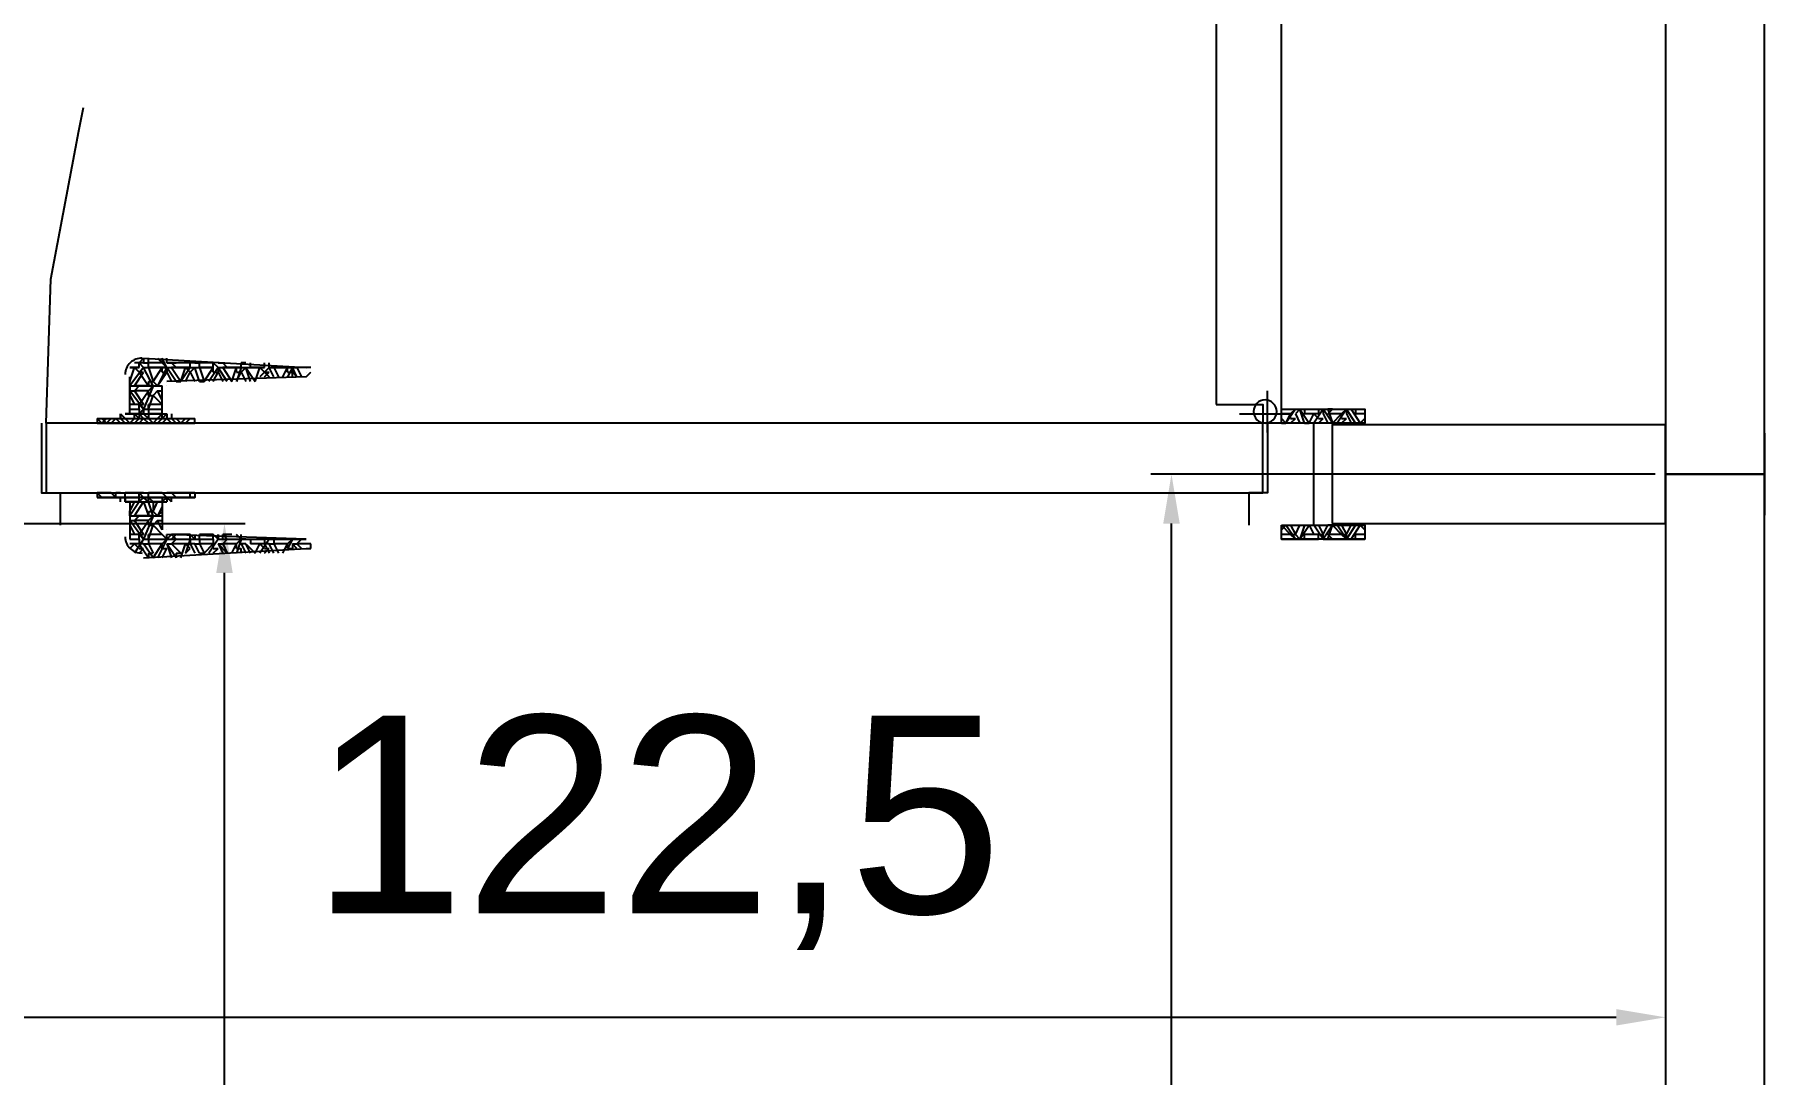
# Model space of a CAD drawing. Header units: centimetres. Extents: x -114 to 2948, y -828 to 1257.
# Drawn here: x 2367.7 to 2472.8, y 596 to 659.2 of the extents above; entities that cross this region are included whole.
import ezdxf

# ---------------------------------------------------------------- set-up
doc = ezdxf.new("R2010")
doc.units = ezdxf.units.CM
for name, color, linetype in [('IC_UCLU_H_60', 1, 'Continuous'), ('MONTAJ_OZEL_OLCU', 6, 'Continuous'), ('MONTAJ_OZEL_PANO', 6, 'Continuous'), ('MONTAJ_STANDART', 7, 'Continuous')]:
    doc.layers.add(name, color=color, linetype=linetype)
doc.styles.get("Standard").update_dxf_attribs({"font": 'Arial.ttf'})
doc.dimstyles.new('ISO-25', dxfattribs={"dimtxt": 12, "dimasz": 3, "dimexe": 1.25, "dimexo": 0.625, "dimgap": 4, "dimtad": 1, "dimtxsty": 'Standard', "dimcen": 2.5, "dimadec": 0, "dimazin": 0, "dimtfac": 1, "dimtmove": 0, "dimatfit": 3, "dimfxl": 1, "dimarcsym": 0})

# ---------------------------------------------------------------- blocks, each defined once
blk = doc.blocks.new('*D229')
at = {"layer": 'Defpoints', "color": 0, "transparency": 16777216}
for p in [(2344.25, 629.5), (2466.75, 629.5), (2466.75, 599.5)]:
    blk.add_point(p, dxfattribs=at)
at = {"layer": 'MONTAJ_OZEL_OLCU', "color": 0, "lineweight": -2, "transparency": 16777216}
for p, q in [((2344.25, 628.88), (2344.25, 598.25)), ((2466.75, 628.88), (2466.75, 598.25)), ((2347.25, 599.5), (2463.75, 599.5))]:
    blk.add_line(p, q, dxfattribs=at)
at = {"layer": 'MONTAJ_OZEL_OLCU', "color": 0, "transparency": 16777216}
for points in [[(2347.25, 600), (2347.25, 599), (2344.25, 599.5)], [(2463.75, 600), (2463.75, 599), (2466.75, 599.5)]]:
    blk.add_solid(points, dxfattribs=at)
at = {"layer": 'MONTAJ_OZEL_OLCU', "color": 0, "transparency": 16777216, "insert": (2405.5, 610.71), "char_height": 12, "attachment_point": 5}
blk.add_mtext('122,5', dxfattribs=at)
blk = doc.blocks.new('MNT_BOM_K01_IC_KAPI_ACIKLIK820')
at = {"color": 133, "linetype": 'Continuous', "lineweight": 25, "true_color": 0x6ec1dd}
for p, q in [((54328.39, 7919.03), (54328.39, 7993.18)), ((54324.44, 7991.77), (54324.44, 7920.16)), ((54258.47, 7922.41), (54259.03, 7922.41)), ((54259.03, 7922.41), (54258.47, 7922.41)), ((54258.47, 7921.57), (54258.75, 7922.41)), ((54258.75, 7922.7), (54258.75, 7922.7)), ((54259.03, 7922.7), (54258.75, 7922.7)), ((54258.75, 7922.7), (54258.75, 7922.7)), ((54259.03, 7922.13), (54258.75, 7922.41)), ((54259.03, 7922.7), (54259.31, 7922.98)), ((54259.03, 7922.41), (54259.03, 7922.7)), ((54259.31, 7922.7), (54259.03, 7922.7)), ((54259.03, 7922.41), (54259.03, 7922.41)), ((54259.31, 7922.41), (54259.03, 7922.13)), ((54259.31, 7922.98), (54259.31, 7922.7)), ((54259.31, 7922.98), (54269.18, 7922.41)), ((54259.31, 7922.7), (54259.6, 7922.7)), ((54259.31, 7922.41), (54259.6, 7922.41)), ((54259.6, 7922.7), (54259.6, 7922.98)), ((54259.6, 7922.41), (54259.6, 7922.7)), ((54260.44, 7922.7), (54259.6, 7922.7)), ((54259.6, 7922.41), (54259.6, 7922.41)), ((54260.44, 7922.41), (54259.6, 7922.41)), ((54259.6, 7922.41), (54259.88, 7921.57)), ((54259.88, 7921.57), (54260.44, 7922.41)), ((54260.16, 7922.98), (54260.44, 7922.7)), ((54260.72, 7922.41), (54260.16, 7921.29)), ((54260.44, 7922.98), (54260.44, 7922.7)), ((54260.72, 7922.41), (54260.44, 7922.7)), ((54260.72, 7922.41), (54260.44, 7922.41)), ((54260.44, 7922.13), (54260.44, 7922.41)), ((54260.72, 7922.7), (54260.72, 7922.98)), ((54261.01, 7922.7), (54260.72, 7922.7)), ((54260.72, 7922.7), (54260.72, 7922.7)), ((54260.72, 7922.7), (54261.01, 7922.7)), ((54260.72, 7922.41), (54260.72, 7922.13)), ((54260.72, 7922.41), (54261.01, 7922.41)), ((54261.29, 7922.41), (54261.01, 7922.7)), ((54262.13, 7922.7), (54261.01, 7922.7)), ((54261.01, 7922.7), (54261.29, 7922.7)), ((54261.29, 7922.41), (54261.01, 7922.41)), ((54262.13, 7922.41), (54261.01, 7922.41)), ((54261.01, 7922.41), (54261.57, 7921.57)), ((54262.13, 7922.41), (54261.57, 7921.57)), ((54261.57, 7921.57), (54261.85, 7922.41)), ((54261.85, 7922.7), (54261.85, 7922.7)), ((54261.85, 7922.7), (54261.85, 7922.7)), ((54262.13, 7922.13), (54261.85, 7922.41)), ((54262.13, 7922.41), (54262.13, 7922.7)), ((54262.13, 7922.41), (54262.13, 7922.7)), ((54262.42, 7922.7), (54262.13, 7922.7)), ((54262.13, 7922.41), (54262.13, 7922.41)), ((54262.42, 7922.41), (54262.13, 7922.13)), ((54262.42, 7922.7), (54262.42, 7922.7)), ((54262.42, 7922.7), (54262.7, 7922.7)), ((54262.7, 7921.57), (54262.42, 7922.41)), ((54262.42, 7922.41), (54262.7, 7922.41)), ((54262.7, 7922.41), (54262.7, 7922.7)), ((54263.54, 7922.7), (54262.7, 7922.7)), ((54262.7, 7922.7), (54262.7, 7922.7)), ((54262.7, 7922.41), (54262.7, 7922.41)), ((54263.54, 7922.41), (54262.7, 7922.41)), ((54262.7, 7922.41), (54262.98, 7921.57)), ((54262.98, 7921.57), (54263.54, 7922.41)), ((54263.83, 7922.41), (54263.26, 7921.57)), ((54263.54, 7922.41), (54263.54, 7922.7)), ((54263.54, 7922.7), (54263.54, 7922.7)), ((54263.54, 7922.7), (54263.54, 7922.7)), ((54263.54, 7922.41), (54263.54, 7922.41)), ((54263.54, 7922.13), (54263.54, 7922.41)), ((54263.83, 7922.7), (54263.83, 7922.7)), ((54263.83, 7922.7), (54263.83, 7922.7)), ((54263.83, 7922.7), (54264.11, 7922.7)), ((54263.83, 7922.41), (54263.83, 7922.13)), ((54263.83, 7922.41), (54264.11, 7922.41)), ((54264.39, 7922.41), (54264.11, 7922.7)), ((54264.11, 7922.7), (54264.11, 7922.7)), ((54264.39, 7922.41), (54264.11, 7922.41)), ((54264.95, 7922.41), (54264.11, 7922.41)), ((54264.11, 7922.41), (54264.67, 7921.57)), ((54264.67, 7921.57), (54264.95, 7922.41)), ((54265.24, 7922.41), (54264.95, 7921.57)), ((54265.24, 7922.41), (54264.95, 7922.41)), ((54264.95, 7922.13), (54264.95, 7922.41)), ((54265.24, 7922.41), (54265.24, 7922.7)), ((54265.24, 7922.41), (54265.24, 7922.7)), ((54265.52, 7922.7), (54265.24, 7922.7)), ((54265.52, 7922.41), (54265.24, 7922.13)), ((54265.52, 7922.7), (54265.52, 7922.7)), ((54265.52, 7922.7), (54265.52, 7922.7)), ((54265.52, 7922.7), (54265.52, 7922.7)), ((54265.8, 7921.57), (54265.52, 7922.41)), ((54265.52, 7922.41), (54265.52, 7922.41)), ((54265.52, 7922.41), (54266.08, 7921.57)), ((54265.8, 7922.41), (54265.8, 7922.7)), ((54265.8, 7922.41), (54265.8, 7922.41)), ((54266.64, 7922.41), (54265.8, 7922.41)), ((54266.08, 7921.57), (54266.36, 7922.41)), ((54266.93, 7922.41), (54266.36, 7921.85)), ((54266.64, 7922.13), (54266.36, 7922.41)), ((54266.64, 7922.41), (54266.64, 7922.7)), ((54266.64, 7922.41), (54266.64, 7922.41)), ((54266.93, 7922.41), (54266.64, 7922.13)), ((54266.93, 7922.41), (54268.34, 7922.41)), ((54266.93, 7922.41), (54267.21, 7922.41)), ((54267.21, 7922.41), (54267.21, 7922.41)), ((54267.21, 7922.41), (54267.21, 7922.41)), ((54268.05, 7922.41), (54267.21, 7922.41)), ((54267.21, 7922.41), (54267.49, 7921.85)), ((54267.77, 7921.85), (54268.05, 7922.41)), ((54268.34, 7922.41), (54268.05, 7921.85)), ((54268.34, 7922.41), (54268.05, 7922.41)), ((54268.05, 7922.13), (54268.05, 7922.41)), ((54268.62, 7921.85), (54268.34, 7922.41)), ((54268.34, 7922.41), (54268.34, 7922.41)), ((54268.34, 7922.41), (54268.34, 7922.13)), ((54268.34, 7922.41), (54268.62, 7922.41)), ((54268.9, 7922.41), (54268.62, 7922.41)), ((54269.46, 7922.41), (54268.62, 7922.41)), ((54268.62, 7922.41), (54268.9, 7921.85)), ((54258.47, 7921.85), (54258.47, 7921.57)), ((54258.47, 7919.59), (54258.47, 7921.85)), ((54258.47, 7921.29), (54258.47, 7921.57)), ((54258.47, 7921.57), (54258.47, 7921.57)), ((54258.75, 7921.29), (54259.31, 7922.13)), ((54259.03, 7922.13), (54259.31, 7922.13)), ((54259.03, 7922.13), (54259.6, 7921.29)), ((54259.6, 7921.57), (54259.6, 7921.29)), ((54259.6, 7921.57), (54259.88, 7921.57)), ((54260.16, 7921.29), (54259.88, 7921.57)), ((54260.16, 7921.29), (54260.72, 7922.13)), ((54260.44, 7922.13), (54260.72, 7922.13)), ((54260.72, 7922.13), (54261.01, 7921.57)), ((54269.18, 7921.85), (54260.72, 7921.57)), ((54261.29, 7921.57), (54261.29, 7921.57)), ((54261.29, 7921.57), (54261.57, 7921.57)), ((54261.85, 7921.57), (54262.13, 7922.13)), ((54262.13, 7922.13), (54262.13, 7922.13)), ((54262.13, 7922.13), (54262.42, 7921.57)), ((54262.7, 7921.57), (54262.7, 7921.57)), ((54262.7, 7921.57), (54262.98, 7921.57)), ((54263.54, 7922.13), (54263.83, 7922.13)), ((54263.54, 7921.57), (54263.83, 7922.13)), ((54263.83, 7922.13), (54264.11, 7921.57)), ((54264.95, 7922.13), (54265.24, 7922.13)), ((54264.95, 7921.57), (54265.24, 7922.13)), ((54265.24, 7922.13), (54265.52, 7921.57)), ((54266.64, 7922.13), (54266.93, 7922.13)), ((54266.64, 7921.85), (54266.93, 7922.13)), ((54266.64, 7922.13), (54266.93, 7921.85)), ((54268.05, 7922.13), (54268.34, 7922.13)), ((54268.34, 7921.85), (54268.34, 7922.13)), ((54268.34, 7922.13), (54268.62, 7921.85)), ((54269.18, 7921.85), (54269.46, 7922.13)), ((54269.46, 7922.13), (54269.46, 7922.13)), ((54258.47, 7921.29), (54258.47, 7921.29)), ((54258.47, 7921.29), (54258.75, 7921.29)), ((54258.47, 7921), (54258.47, 7920.72)), ((54258.47, 7921), (54258.75, 7921)), ((54258.47, 7920.72), (54258.47, 7920.72)), ((54258.47, 7920.72), (54258.47, 7920.72)), ((54258.47, 7920.72), (54258.75, 7920.16)), ((54259.03, 7921.29), (54258.75, 7921.29)), ((54259.03, 7921.29), (54258.75, 7921)), ((54259.6, 7921.29), (54258.75, 7921.29)), ((54259.6, 7921), (54258.75, 7921)), ((54258.75, 7921), (54259.31, 7920.16)), ((54259.03, 7920.16), (54259.6, 7921)), ((54259.88, 7921.29), (54259.6, 7921.29)), ((54259.88, 7921.29), (54259.6, 7921)), ((54259.6, 7920.72), (54259.6, 7921)), ((54259.6, 7920.72), (54259.88, 7920.72)), ((54259.6, 7919.88), (54259.88, 7920.72)), ((54260.16, 7921), (54259.88, 7920.72)), ((54259.88, 7920.72), (54260.44, 7920.16)), ((54260.16, 7921.29), (54260.16, 7921.29)), ((54260.44, 7920.44), (54260.16, 7921)), ((54260.16, 7921), (54260.16, 7921)), ((54260.16, 7921), (54260.44, 7921)), ((54260.44, 7921.29), (54260.44, 7921.29)), ((54260.44, 7921.29), (54260.44, 7921.29)), ((54260.44, 7919.59), (54260.44, 7921.29)), ((54260.44, 7921), (54260.44, 7921)), ((54260.44, 7921), (54260.44, 7921)), ((54260.72, 7921.29), (54260.72, 7921.29)), ((54327.54, 7918.47), (54327.54, 7921)), ((54256.78, 7919.03), (54256.49, 7919.31)), ((54256.49, 7919.31), (54262.42, 7919.31)), ((54256.78, 7919.03), (54257.06, 7919.31)), ((54256.78, 7919.31), (54257.06, 7919.03)), ((54257.34, 7919.31), (54257.06, 7919.03)), ((54257.34, 7919.03), (54257.62, 7919.31)), ((54257.62, 7919.31), (54257.9, 7919.03)), ((54257.9, 7919.31), (54257.9, 7919.59)), ((54257.9, 7919.59), (54258.19, 7919.31)), ((54257.9, 7919.59), (54257.9, 7919.31)), ((54258.19, 7919.03), (54257.9, 7919.31)), ((54258.19, 7919.59), (54258.19, 7919.59)), ((54259.03, 7919.59), (54258.19, 7919.59)), ((54258.19, 7919.59), (54260.72, 7919.59)), ((54258.19, 7919.59), (54258.19, 7919.59)), ((54258.19, 7919.31), (54258.47, 7919.03)), ((54259.03, 7920.16), (54258.47, 7920.16)), ((54258.47, 7919.88), (54259.03, 7919.88)), ((54258.47, 7919.03), (54258.75, 7919.31)), ((54259.03, 7920.16), (54258.75, 7920.16)), ((54259.03, 7919.31), (54258.75, 7919.59)), ((54258.75, 7919.31), (54258.75, 7919.59)), ((54259.03, 7919.88), (54259.03, 7920.16)), ((54259.31, 7919.88), (54259.03, 7920.16)), ((54259.03, 7920.16), (54259.31, 7920.16)), ((54259.03, 7919.88), (54259.03, 7919.59)), ((54259.03, 7919.59), (54259.31, 7919.31)), ((54259.03, 7919.31), (54259.31, 7919.31)), ((54259.03, 7919.03), (54259.31, 7919.31)), ((54259.31, 7919.88), (54260.44, 7919.88)), ((54259.31, 7919.88), (54259.6, 7919.88)), ((54259.31, 7919.88), (54259.6, 7919.88)), ((54259.31, 7919.31), (54259.6, 7919.03)), ((54259.6, 7919.88), (54259.6, 7920.16)), ((54260.44, 7920.16), (54259.6, 7920.16)), ((54259.6, 7919.88), (54259.6, 7919.59)), ((54259.6, 7919.88), (54259.6, 7919.59)), ((54260.44, 7919.59), (54259.6, 7919.59)), ((54260.44, 7920.16), (54260.44, 7920.16)), ((54260.44, 7919.59), (54260.44, 7919.59)), ((54260.44, 7919.31), (54260.44, 7919.59)), ((54260.44, 7919.31), (54260.72, 7919.31)), ((54260.44, 7919.03), (54260.72, 7919.31)), ((54260.72, 7919.59), (54260.72, 7919.59)), ((54260.72, 7919.59), (54260.72, 7919.59)), ((54261.01, 7919.59), (54261.01, 7919.31)), ((54261.29, 7919.03), (54261.01, 7919.31)), ((54261.29, 7919.31), (54261.57, 7919.03)), ((54261.57, 7919.03), (54261.85, 7919.31)), ((54262.13, 7919.31), (54261.85, 7919.03)), ((54261.85, 7919.03), (54262.13, 7919.31)), ((54262.42, 7919.31), (54262.42, 7919.31)), ((54325.85, 7919.59), (54328.95, 7919.59)), ((54328.95, 7919.59), (54328.39, 7919.59)), ((54328.39, 7919.31), (54328.67, 7919.03)), ((54329.24, 7919.88), (54328.67, 7919.03)), ((54328.67, 7919.03), (54328.95, 7919.59)), ((54329.24, 7919.88), (54328.95, 7919.59)), ((54328.95, 7919.31), (54328.95, 7919.59)), ((54328.95, 7919.31), (54329.24, 7919.31)), ((54328.95, 7919.03), (54329.24, 7919.31)), ((54329.24, 7919.88), (54329.24, 7919.88)), ((54329.24, 7919.88), (54329.24, 7919.88)), ((54329.52, 7919.88), (54329.24, 7919.59)), ((54329.24, 7919.59), (54329.52, 7919.03)), ((54329.8, 7919.03), (54329.52, 7919.88)), ((54329.52, 7919.88), (54329.52, 7919.88)), ((54329.52, 7919.88), (54330.08, 7919.03)), ((54329.8, 7919.88), (54329.8, 7919.88)), ((54329.8, 7919.88), (54329.8, 7919.59)), ((54330.65, 7919.59), (54329.8, 7919.59)), ((54330.08, 7919.03), (54330.36, 7919.59)), ((54330.93, 7919.88), (54330.36, 7919.03)), ((54330.65, 7919.31), (54330.36, 7919.59)), ((54330.65, 7919.88), (54330.65, 7919.88)), ((54330.65, 7919.88), (54330.65, 7919.59)), ((54330.65, 7919.31), (54330.93, 7919.31)), ((54330.65, 7919.03), (54330.93, 7919.31)), ((54331.49, 7919.03), (54330.93, 7919.88)), ((54330.93, 7919.88), (54330.93, 7919.59)), ((54330.93, 7919.88), (54331.21, 7919.88)), ((54330.93, 7919.59), (54331.21, 7919.03)), ((54331.49, 7919.88), (54331.21, 7919.88)), ((54331.49, 7919.88), (54331.21, 7919.59)), ((54331.21, 7919.88), (54331.49, 7919.03)), ((54332.05, 7919.59), (54331.21, 7919.59)), ((54331.49, 7919.03), (54332.05, 7919.59)), ((54332.34, 7919.88), (54331.77, 7919.03)), ((54332.34, 7919.88), (54332.05, 7919.59)), ((54332.05, 7919.31), (54332.05, 7919.59)), ((54332.05, 7919.31), (54332.34, 7919.31)), ((54332.05, 7919.03), (54332.34, 7919.31)), ((54332.9, 7919.03), (54332.34, 7919.88)), ((54332.34, 7919.88), (54332.34, 7919.88)), ((54332.34, 7919.88), (54332.34, 7919.59)), ((54332.34, 7919.88), (54332.62, 7919.88)), ((54332.34, 7919.59), (54332.62, 7919.03)), ((54332.62, 7919.88), (54333.18, 7919.03)), ((54332.9, 7919.88), (54332.9, 7919.88)), ((54332.9, 7919.88), (54332.9, 7919.59)), ((54333.46, 7919.59), (54332.9, 7919.59)), ((54333.18, 7919.03), (54333.46, 7919.31)), ((54327.54, 7919.03), (54253.39, 7919.03)), ((54253.39, 7919.03), (54253.39, 7914.8)), ((54256.78, 7919.03), (54256.49, 7919.03)), ((54256.49, 7919.03), (54256.49, 7919.03)), ((54256.78, 7919.03), (54257.06, 7919.03)), ((54258.19, 7919.03), (54258.19, 7919.03)), ((54258.19, 7919.03), (54258.47, 7919.03)), ((54259.6, 7919.03), (54259.6, 7919.03)), ((54259.6, 7919.03), (54259.88, 7919.03)), ((54261.29, 7919.03), (54261.29, 7919.03)), ((54261.29, 7919.03), (54261.57, 7919.03)), ((54327.26, 7914.8), (54327.26, 7919.03)), ((54328.39, 7919.03), (54328.67, 7919.03)), ((54329.8, 7919.03), (54329.8, 7919.03)), ((54329.8, 7919.03), (54330.08, 7919.03)), ((54330.36, 7912.83), (54330.36, 7919.03)), ((54331.49, 7919.03), (54331.21, 7919.03)), ((54331.49, 7919.03), (54331.49, 7919.03)), ((54332.9, 7919.03), (54332.9, 7919.03)), ((54332.9, 7919.03), (54333.18, 7919.03)), ((54333.46, 7919.03), (54333.46, 7919.03)), ((54253.39, 7914.8), (54327.26, 7914.8)), ((54254.24, 7914.8), (54254.24, 7912.83)), ((54256.49, 7914.8), (54256.49, 7914.8)), ((54256.78, 7914.52), (54256.49, 7914.8)), ((54257.34, 7914.8), (54256.49, 7914.8)), ((54256.49, 7914.8), (54256.49, 7914.8)), ((54256.49, 7914.8), (54256.49, 7914.52)), ((54256.49, 7914.52), (54256.49, 7914.52)), ((54256.78, 7914.52), (54256.49, 7914.52)), ((54256.49, 7914.52), (54256.49, 7914.52)), ((54257.62, 7914.52), (54257.34, 7914.8)), ((54257.34, 7914.8), (54257.34, 7914.8)), ((54257.34, 7914.8), (54257.34, 7914.8)), ((54257.62, 7914.52), (54257.34, 7914.52)), ((54257.9, 7914.8), (54257.62, 7914.8)), ((54257.62, 7914.8), (54257.62, 7914.8)), ((54257.62, 7914.8), (54257.9, 7914.8)), ((54257.62, 7914.52), (54257.62, 7914.52)), ((54257.62, 7914.52), (54257.62, 7914.52)), ((54257.62, 7914.52), (54257.9, 7914.52)), ((54257.9, 7914.8), (54258.19, 7914.8)), ((54257.9, 7914.52), (54258.19, 7914.52)), ((54257.9, 7914.24), (54257.9, 7914.52)), ((54258.19, 7914.52), (54258.19, 7914.8)), ((54259.03, 7914.8), (54258.19, 7914.8)), ((54258.19, 7914.24), (54258.19, 7914.52)), ((54258.19, 7914.52), (54258.19, 7914.24)), ((54259.03, 7914.24), (54258.19, 7914.24)), ((54258.19, 7914.24), (54258.19, 7914.24)), ((54258.19, 7914.24), (54260.72, 7914.24)), ((54258.47, 7913.67), (54258.75, 7914.24)), ((54258.47, 7914.24), (54258.47, 7911.98)), ((54259.03, 7914.8), (54258.75, 7914.8)), ((54258.75, 7914.8), (54258.75, 7914.8)), ((54259.03, 7914.24), (54258.75, 7914.24)), ((54258.75, 7914.24), (54258.75, 7914.24)), ((54258.75, 7913.39), (54259.31, 7914.24)), ((54259.03, 7914.52), (54259.03, 7914.8)), ((54259.31, 7914.8), (54259.03, 7914.8)), ((54259.03, 7914.52), (54259.03, 7914.24)), ((54259.31, 7914.52), (54259.03, 7914.52)), ((54259.03, 7914.24), (54259.03, 7914.52)), ((54259.03, 7914.24), (54259.31, 7914.52)), ((54259.03, 7914.24), (54259.31, 7914.24)), ((54259.03, 7914.24), (54259.31, 7914.24)), ((54259.31, 7914.8), (54259.31, 7914.8)), ((54259.31, 7914.8), (54259.6, 7914.8)), ((54259.31, 7914.52), (54259.6, 7914.52)), ((54259.31, 7914.24), (54259.31, 7914.24)), ((54259.31, 7914.24), (54259.6, 7913.39)), ((54259.6, 7914.52), (54259.6, 7914.8)), ((54260.44, 7914.8), (54259.6, 7914.8)), ((54259.6, 7914.8), (54259.6, 7914.8)), ((54259.6, 7914.24), (54259.6, 7914.52)), ((54259.6, 7914.52), (54259.6, 7914.52)), ((54259.6, 7914.52), (54259.88, 7914.24)), ((54259.88, 7913.39), (54259.6, 7914.24)), ((54260.44, 7914.24), (54259.6, 7914.24)), ((54259.88, 7913.67), (54260.16, 7914.24)), ((54259.88, 7914.24), (54259.88, 7913.67)), ((54260.16, 7914.24), (54260.44, 7914.24)), ((54260.72, 7914.52), (54260.44, 7914.8)), ((54260.72, 7914.52), (54260.44, 7914.8)), ((54260.44, 7914.8), (54260.44, 7914.8)), ((54260.44, 7914.8), (54260.44, 7914.8)), ((54260.72, 7914.52), (54260.44, 7914.24)), ((54260.44, 7914.24), (54260.44, 7914.24)), ((54260.44, 7914.24), (54260.72, 7914.24)), ((54260.44, 7914.24), (54260.44, 7912.55)), ((54261.01, 7914.8), (54260.72, 7914.8)), ((54260.72, 7914.8), (54260.72, 7914.8)), ((54260.72, 7914.8), (54261.01, 7914.8)), ((54261.01, 7914.24), (54260.72, 7914.52)), ((54260.72, 7914.52), (54260.72, 7914.24)), ((54260.72, 7914.52), (54261.01, 7914.52)), ((54260.72, 7914.24), (54260.72, 7914.24)), ((54260.72, 7914.24), (54260.72, 7914.24)), ((54260.72, 7914.24), (54260.72, 7914.24)), ((54261.29, 7914.52), (54261.01, 7914.8)), ((54262.13, 7914.8), (54261.01, 7914.8)), ((54261.01, 7914.8), (54261.29, 7914.8)), ((54261.01, 7914.52), (54261.01, 7914.52)), ((54261.01, 7914.24), (54261.01, 7914.52)), ((54261.29, 7914.52), (54261.29, 7914.52)), ((54261.85, 7914.8), (54261.85, 7914.8)), ((54261.85, 7914.8), (54261.85, 7914.8)), ((54262.13, 7914.52), (54262.13, 7914.8)), ((54262.13, 7914.52), (54262.13, 7914.8)), ((54262.42, 7914.8), (54262.13, 7914.8)), ((54262.13, 7914.52), (54262.13, 7914.52)), ((54262.13, 7914.52), (54262.13, 7914.52)), ((54262.42, 7914.8), (54262.42, 7914.8)), ((54262.42, 7914.8), (54262.42, 7914.8)), ((54262.42, 7914.52), (54262.42, 7914.52)), ((54262.42, 7914.52), (54262.42, 7914.52)), ((54262.42, 7914.52), (54262.42, 7914.52)), ((54326.42, 7914.8), (54326.42, 7912.83)), ((54258.47, 7913.39), (54258.47, 7913.67)), ((54258.47, 7913.67), (54258.47, 7913.67)), ((54258.47, 7913.67), (54258.47, 7913.67)), ((54258.47, 7913.39), (54258.47, 7913.39)), ((54258.47, 7913.39), (54258.75, 7913.39)), ((54259.31, 7911.98), (54258.47, 7913.11)), ((54258.47, 7913.11), (54258.47, 7912.83)), ((54258.47, 7913.11), (54258.75, 7913.11)), ((54259.03, 7913.39), (54258.75, 7913.39)), ((54259.03, 7913.39), (54258.75, 7913.11)), ((54259.6, 7913.39), (54258.75, 7913.39)), ((54259.6, 7913.11), (54258.75, 7913.11)), ((54258.75, 7913.11), (54259.31, 7912.26)), ((54259.03, 7912.26), (54259.6, 7913.11)), ((54259.6, 7913.67), (54259.6, 7913.39)), ((54259.6, 7913.67), (54259.88, 7913.67)), ((54259.88, 7913.39), (54259.6, 7913.39)), ((54259.88, 7913.39), (54259.6, 7913.11)), ((54259.6, 7912.83), (54259.6, 7913.11)), ((54260.16, 7913.39), (54259.88, 7913.67)), ((54260.16, 7913.11), (54259.88, 7912.83)), ((54260.44, 7913.96), (54260.16, 7913.39)), ((54260.16, 7913.39), (54260.44, 7913.67)), ((54260.16, 7913.39), (54260.16, 7913.39)), ((54260.44, 7912.55), (54260.16, 7913.11)), ((54260.16, 7913.11), (54260.16, 7913.11)), ((54260.16, 7913.11), (54260.44, 7913.11)), ((54260.44, 7913.39), (54260.44, 7913.39)), ((54260.44, 7913.39), (54260.44, 7913.39)), ((54260.44, 7913.11), (54260.44, 7913.11)), ((54260.44, 7913.11), (54260.44, 7913.11)), ((54258.47, 7912.83), (54258.47, 7912.83)), ((54258.47, 7912.83), (54258.47, 7912.83)), ((54258.47, 7912.83), (54258.75, 7912.26)), ((54259.03, 7912.26), (54258.47, 7912.26)), ((54258.47, 7911.98), (54259.03, 7911.98)), ((54259.03, 7912.26), (54258.75, 7912.26)), ((54259.03, 7911.98), (54259.03, 7912.26)), ((54259.31, 7911.98), (54259.03, 7912.26)), ((54259.03, 7912.26), (54259.31, 7912.26)), ((54259.03, 7911.98), (54259.03, 7911.7)), ((54259.31, 7911.98), (54259.6, 7911.98)), ((54259.6, 7912.83), (54259.88, 7912.83)), ((54259.6, 7911.98), (54259.88, 7912.83)), ((54259.6, 7911.98), (54259.6, 7912.26)), ((54260.44, 7912.26), (54259.6, 7912.26)), ((54259.6, 7911.98), (54259.6, 7911.7)), ((54259.88, 7912.83), (54260.44, 7912.26)), ((54260.72, 7911.98), (54260.44, 7912.26)), ((54260.72, 7911.98), (54260.44, 7912.26)), ((54260.44, 7912.26), (54260.44, 7912.26)), ((54260.72, 7911.98), (54260.44, 7911.7)), ((54260.72, 7912.55), (54260.72, 7912.55)), ((54260.72, 7911.98), (54260.72, 7912.26)), ((54260.72, 7912.26), (54260.72, 7912.26)), ((54269.18, 7911.98), (54260.72, 7912.26)), ((54260.72, 7911.98), (54261.01, 7911.98)), ((54261.29, 7911.98), (54261.01, 7912.26)), ((54262.13, 7912.26), (54261.01, 7912.26)), ((54261.01, 7911.98), (54261.29, 7912.26)), ((54261.29, 7911.98), (54261.01, 7911.7)), ((54261.85, 7912.26), (54261.85, 7912.26)), ((54261.85, 7912.26), (54261.85, 7912.26)), ((54262.13, 7911.98), (54261.85, 7911.14)), ((54262.13, 7911.98), (54262.13, 7912.26)), ((54262.13, 7911.98), (54262.13, 7912.26)), ((54262.42, 7911.98), (54262.13, 7912.26)), ((54262.13, 7911.98), (54262.13, 7911.7)), ((54262.42, 7912.26), (54262.42, 7911.98)), ((54262.42, 7911.98), (54262.7, 7911.98)), ((54262.7, 7911.98), (54262.7, 7912.26)), ((54263.54, 7912.26), (54262.7, 7912.26)), ((54262.7, 7911.98), (54262.7, 7912.26)), ((54262.7, 7911.98), (54262.7, 7911.7)), ((54263.26, 7912.26), (54263.54, 7912.26)), ((54263.83, 7911.98), (54263.54, 7912.26)), ((54263.54, 7911.98), (54263.54, 7912.26)), ((54263.54, 7912.26), (54263.54, 7912.26)), ((54263.54, 7911.98), (54263.54, 7911.7)), ((54263.83, 7911.98), (54263.83, 7912.26)), ((54263.83, 7911.98), (54264.11, 7911.98)), ((54264.39, 7911.98), (54264.11, 7912.26)), ((54264.67, 7912.26), (54264.11, 7912.26)), ((54264.11, 7911.98), (54264.11, 7912.26)), ((54264.39, 7911.98), (54264.11, 7911.7)), ((54265.24, 7911.98), (54264.95, 7912.26)), ((54265.24, 7911.98), (54264.95, 7911.14)), ((54265.24, 7911.98), (54264.95, 7911.7)), ((54265.24, 7911.98), (54265.24, 7912.26)), ((54265.52, 7911.98), (54265.24, 7911.98)), ((54265.52, 7911.98), (54265.52, 7911.98)), ((54265.52, 7911.98), (54265.52, 7911.98)), ((54265.52, 7911.98), (54265.8, 7911.98)), ((54265.8, 7911.98), (54265.8, 7911.98)), ((54265.8, 7911.98), (54265.8, 7911.7)), ((54266.93, 7911.98), (54266.36, 7911.14)), ((54266.93, 7911.98), (54266.64, 7911.98)), ((54266.64, 7911.98), (54266.64, 7911.98)), ((54266.64, 7911.98), (54266.64, 7911.7)), ((54266.93, 7911.98), (54266.93, 7911.98)), ((54266.93, 7911.98), (54267.21, 7911.98)), ((54267.21, 7911.98), (54267.21, 7911.98)), ((54267.21, 7911.98), (54267.21, 7911.7)), ((54267.21, 7911.98), (54267.21, 7911.98)), ((54268.34, 7911.98), (54268.05, 7911.42)), ((54268.34, 7911.98), (54268.05, 7911.7)), ((54268.34, 7911.98), (54268.34, 7911.98)), ((54268.34, 7911.98), (54268.34, 7911.98)), ((54268.9, 7911.98), (54268.62, 7911.7)), ((54268.9, 7911.98), (54268.9, 7911.98)), ((54328.39, 7912.83), (54328.67, 7912.83)), ((54328.39, 7912.55), (54328.67, 7912.83)), ((54328.39, 7912.83), (54328.95, 7912.26)), ((54328.95, 7912.26), (54328.39, 7912.26)), ((54329.24, 7911.98), (54328.67, 7912.83)), ((54328.95, 7912.83), (54329.24, 7912.26)), ((54329.24, 7911.98), (54328.95, 7912.26)), ((54328.95, 7912.26), (54328.95, 7912.26)), ((54328.95, 7912.26), (54329.24, 7912.26)), ((54329.24, 7912.26), (54329.52, 7912.83)), ((54329.52, 7911.98), (54329.24, 7912.26)), ((54329.24, 7911.98), (54329.24, 7911.98)), ((54329.24, 7911.98), (54329.24, 7911.98)), ((54329.8, 7912.83), (54329.52, 7911.98)), ((54329.52, 7911.98), (54330.08, 7912.83)), ((54329.52, 7911.98), (54329.52, 7911.98)), ((54329.8, 7912.83), (54329.8, 7912.83)), ((54329.8, 7912.83), (54330.08, 7912.83)), ((54329.8, 7911.98), (54329.8, 7912.26)), ((54330.65, 7912.26), (54329.8, 7912.26)), ((54329.8, 7911.98), (54329.8, 7911.98)), ((54330.08, 7912.83), (54330.36, 7912.26)), ((54330.93, 7911.98), (54330.36, 7912.83)), ((54330.65, 7912.26), (54330.36, 7912.26)), ((54330.65, 7912.83), (54330.93, 7912.26)), ((54330.65, 7911.98), (54330.65, 7912.26)), ((54330.65, 7912.26), (54330.93, 7912.26)), ((54330.65, 7911.98), (54330.65, 7911.98)), ((54331.49, 7912.83), (54330.93, 7911.98)), ((54330.93, 7912.26), (54331.21, 7912.83)), ((54330.93, 7911.98), (54330.93, 7912.26)), ((54330.93, 7911.98), (54331.21, 7911.98)), ((54331.49, 7912.83), (54331.21, 7912.83)), ((54331.21, 7911.98), (54331.49, 7912.83)), ((54331.49, 7911.98), (54331.21, 7912.26)), ((54332.05, 7912.26), (54331.21, 7912.26)), ((54331.49, 7912.83), (54331.49, 7912.83)), ((54331.49, 7912.83), (54332.05, 7912.26)), ((54331.49, 7911.98), (54331.49, 7911.98)), ((54332.34, 7911.98), (54331.77, 7912.83)), ((54332.05, 7912.83), (54332.34, 7912.26)), ((54332.05, 7912.26), (54332.05, 7912.26)), ((54332.05, 7912.26), (54332.34, 7912.26)), ((54332.34, 7912.26), (54332.62, 7912.83)), ((54332.34, 7911.98), (54332.34, 7912.26)), ((54332.34, 7911.98), (54332.62, 7911.98)), ((54332.62, 7911.98), (54333.18, 7912.83)), ((54332.9, 7912.83), (54332.9, 7912.83)), ((54332.9, 7912.83), (54333.18, 7912.83)), ((54332.9, 7911.98), (54332.9, 7912.26)), ((54333.46, 7912.26), (54332.9, 7912.26)), ((54332.9, 7911.98), (54332.9, 7911.98)), ((54333.18, 7912.83), (54333.46, 7912.55)), ((54333.46, 7912.83), (54333.46, 7912.83)), ((54259.03, 7911.7), (54258.47, 7911.7)), ((54258.47, 7911.42), (54258.75, 7911.7)), ((54259.03, 7911.42), (54258.75, 7911.7)), ((54259.31, 7911.7), (54259.03, 7911.7)), ((54259.03, 7911.7), (54259.6, 7910.85)), ((54259.03, 7911.42), (54259.31, 7911.42)), ((54259.03, 7911.14), (54259.31, 7911.42)), ((54259.88, 7910.85), (54259.31, 7911.7)), ((54259.31, 7911.7), (54259.6, 7911.7)), ((54259.31, 7910.85), (54269.18, 7911.42)), ((54260.44, 7911.7), (54259.6, 7911.7)), ((54259.6, 7911.7), (54259.88, 7911.14)), ((54259.6, 7911.14), (54259.6, 7910.85)), ((54259.6, 7911.14), (54259.88, 7911.14)), ((54259.88, 7910.85), (54260.44, 7911.7)), ((54260.44, 7911.42), (54260.44, 7911.7)), ((54260.44, 7911.42), (54260.72, 7911.42)), ((54260.44, 7910.85), (54260.72, 7911.42)), ((54261.29, 7910.85), (54260.72, 7911.7)), ((54260.72, 7911.7), (54260.72, 7911.7)), ((54260.72, 7911.7), (54261.01, 7911.7)), ((54260.72, 7911.7), (54261.01, 7910.85)), ((54262.13, 7911.7), (54261.01, 7911.7)), ((54261.01, 7911.7), (54261.57, 7911.14)), ((54261.29, 7911.14), (54261.29, 7910.85)), ((54261.29, 7911.14), (54261.57, 7911.14)), ((54261.57, 7910.85), (54261.85, 7911.7)), ((54262.13, 7911.42), (54261.85, 7911.7)), ((54261.85, 7911.14), (54262.13, 7911.42)), ((54262.42, 7911.7), (54262.13, 7911.7)), ((54262.13, 7911.7), (54262.42, 7911.14)), ((54262.13, 7911.42), (54262.13, 7911.42)), ((54262.7, 7911.14), (54262.42, 7911.7)), ((54262.42, 7911.7), (54262.7, 7911.7)), ((54263.54, 7911.7), (54262.7, 7911.7)), ((54262.7, 7911.7), (54262.98, 7911.14)), ((54262.7, 7911.14), (54262.7, 7911.14)), ((54262.7, 7911.14), (54262.98, 7911.14)), ((54262.98, 7911.14), (54263.54, 7911.7)), ((54263.54, 7911.42), (54263.54, 7911.7)), ((54263.54, 7911.42), (54263.83, 7911.42)), ((54263.54, 7911.14), (54263.83, 7911.42)), ((54264.39, 7911.14), (54263.83, 7911.7)), ((54263.83, 7911.7), (54263.83, 7911.7)), ((54263.83, 7911.7), (54264.11, 7911.7)), ((54263.83, 7911.7), (54264.11, 7911.14)), ((54264.95, 7911.7), (54264.11, 7911.7)), ((54264.11, 7911.7), (54264.39, 7911.14)), ((54264.67, 7911.14), (54264.95, 7911.7)), ((54264.95, 7911.42), (54264.95, 7911.7)), ((54264.95, 7911.42), (54265.24, 7911.42)), ((54265.52, 7911.7), (54265.24, 7911.7)), ((54265.24, 7911.7), (54265.52, 7911.14)), ((54265.24, 7911.14), (54265.24, 7911.42)), ((54265.8, 7911.14), (54265.52, 7911.7)), ((54265.52, 7911.7), (54265.52, 7911.7)), ((54265.52, 7911.7), (54266.08, 7911.14)), ((54266.64, 7911.7), (54265.8, 7911.7)), ((54266.08, 7911.14), (54266.36, 7911.7)), ((54266.64, 7911.42), (54266.36, 7911.7)), ((54266.93, 7911.7), (54266.64, 7911.7)), ((54266.64, 7911.7), (54266.93, 7911.14)), ((54266.64, 7911.42), (54266.93, 7911.42)), ((54266.64, 7911.14), (54266.93, 7911.42)), ((54267.21, 7911.14), (54266.93, 7911.7)), ((54266.93, 7911.7), (54267.21, 7911.7)), ((54268.05, 7911.7), (54267.21, 7911.7)), ((54267.21, 7911.7), (54267.49, 7911.14)), ((54267.77, 7911.14), (54268.05, 7911.7)), ((54268.05, 7911.42), (54268.05, 7911.7)), ((54268.05, 7911.42), (54268.34, 7911.42)), ((54268.62, 7911.42), (54268.34, 7911.7)), ((54268.34, 7911.7), (54268.34, 7911.7)), ((54268.34, 7911.7), (54268.62, 7911.7)), ((54268.34, 7911.7), (54268.34, 7911.42)), ((54268.34, 7911.42), (54268.34, 7911.42)), ((54269.46, 7911.7), (54268.62, 7911.7)), ((54268.62, 7911.7), (54268.9, 7911.42)), ((54269.18, 7911.7), (54269.18, 7911.7)), ((54269.18, 7911.42), (54269.46, 7911.42)), ((54269.18, 7911.42), (54269.18, 7911.42)), ((54269.46, 7911.42), (54269.46, 7911.7)), ((54259.88, 7910.85), (54259.88, 7910.85))]:
    blk.add_line(p, q, dxfattribs=at)
at = {"color": 7, "linetype": 'Continuous', "lineweight": 25}
blk.add_lwpolyline([(54253.39, 7919.03), (54253.68, 7927.77), (54255.37, 7936.79), (54255.65, 7938.2)], dxfattribs=at)
at = {"color": 133, "linetype": 'Continuous', "lineweight": 25, "true_color": 0x6ec1dd}
for points in [[(54259.31, 7922.41), (54258.47, 7921.29), (54258.47, 7921)], [(54259.88, 7921.29), (54259.31, 7922.41), (54259.03, 7922.7)], [(54259.31, 7922.41), (54260.72, 7922.41), (54262.13, 7922.41), (54263.54, 7922.41)], [(54261.29, 7921.57), (54260.72, 7922.41), (54260.44, 7922.98)], [(54264.39, 7921.57), (54263.83, 7922.41), (54263.54, 7922.7)], [(54263.83, 7922.41), (54265.24, 7922.41), (54266.64, 7922.41)], [(54267.21, 7921.85), (54266.93, 7922.41), (54266.93, 7922.7)], [(54258.47, 7921.29), (54259.88, 7921.29), (54260.44, 7921.29)], [(54259.31, 7919.59), (54259.31, 7919.88), (54258.47, 7921)], [(54259.88, 7921.29), (54259.31, 7919.88), (54259.03, 7919.59), (54259.03, 7919.31), (54258.75, 7919.03)], [(54256.49, 7919.31), (54256.49, 7919.03), (54262.42, 7919.03), (54262.42, 7919.31)], [(54259.31, 7919.88), (54259.31, 7919.59), (54259.03, 7919.59)], [(54259.31, 7919.59), (54259.6, 7919.31), (54259.88, 7919.03)], [(54259.6, 7919.59), (54259.6, 7919.31), (54259.88, 7919.03)], [(54259.88, 7919.03), (54260.16, 7919.31), (54260.44, 7919.59)], [(54260.72, 7919.59), (54260.44, 7919.31), (54260.16, 7919.03)], [(54260.72, 7919.59), (54260.72, 7919.31), (54261.01, 7919.03)], [(54324.44, 7920.16), (54327.26, 7920.16), (54327.26, 7919.03)], [(54328.39, 7919.03), (54328.39, 7919.88), (54333.46, 7919.88), (54333.46, 7919.03), (54327.54, 7919.03)], [(54328.39, 7919.88), (54329.24, 7919.88), (54330.65, 7919.88)], [(54330.93, 7919.88), (54332.34, 7919.88), (54333.46, 7919.88)], [(54253.11, 7919.03), (54253.11, 7914.8), (54254.24, 7914.8)], [(54327.54, 7919.03), (54327.54, 7914.8), (54326.42, 7914.8)], [(54256.49, 7914.8), (54262.42, 7914.8), (54262.42, 7914.52), (54256.49, 7914.52)], [(54256.49, 7914.52), (54257.62, 7914.52), (54259.03, 7914.52)], [(54257.9, 7914.52), (54257.62, 7914.52), (54257.62, 7914.8)], [(54259.03, 7914.24), (54258.47, 7913.39), (54258.47, 7913.11)], [(54259.6, 7914.24), (54259.31, 7914.52), (54259.03, 7914.8)], [(54259.31, 7914.52), (54260.72, 7914.52), (54262.13, 7914.52), (54262.42, 7914.52)], [(54260.72, 7914.52), (54260.44, 7914.52), (54260.44, 7914.24)], [(54258.47, 7913.39), (54259.88, 7913.39), (54260.44, 7913.39)], [(54259.88, 7913.39), (54259.31, 7911.98), (54258.75, 7911.14)], [(54259.31, 7911.98), (54260.72, 7911.98), (54262.13, 7911.98), (54263.54, 7911.98)], [(54261.01, 7912.26), (54260.72, 7911.98), (54260.16, 7910.85)], [(54263.83, 7912.26), (54263.83, 7911.98), (54263.26, 7911.14)], [(54263.83, 7911.98), (54265.24, 7911.98), (54266.64, 7911.98)], [(54266.93, 7911.98), (54268.34, 7911.98), (54269.18, 7911.98)], [(54328.39, 7911.98), (54329.24, 7911.98), (54330.65, 7911.98)], [(54330.93, 7911.98), (54332.34, 7911.98), (54333.46, 7911.98)], [(54332.9, 7912.83), (54332.34, 7911.98), (54332.05, 7912.26)]]:
    blk.add_lwpolyline(points, dxfattribs=at)
for points in [[(54269.18, 7922.13), (54269.18, 7922.13)], [(54328.39, 7912.83), (54333.46, 7912.83), (54333.46, 7911.98), (54328.39, 7911.98)]]:
    blk.add_lwpolyline(points, close=True, dxfattribs=at)
for points in [[(54258.49, 7922.7), (54258.3, 7922.52), (54258.19, 7922.26), (54258.19, 7921.99)], [(54259.22, 7922.98), (54258.95, 7922.99), (54258.69, 7922.89), (54258.49, 7922.7)], [(54327.4, 7920.44), (54327.01, 7920.44), (54326.7, 7920.12), (54326.7, 7919.74)], [(54328.11, 7919.74), (54328.11, 7920.12), (54327.79, 7920.44), (54327.4, 7920.44)], [(54326.7, 7919.74), (54326.7, 7919.35), (54327.01, 7919.03), (54327.4, 7919.03)], [(54327.4, 7919.03), (54327.79, 7919.03), (54328.11, 7919.35), (54328.11, 7919.74)], [(54258.19, 7912.12), (54258.19, 7911.85), (54258.3, 7911.6), (54258.49, 7911.41)], [(54258.49, 7911.41), (54258.69, 7911.22), (54258.95, 7911.13), (54259.22, 7911.14)]]:
    blk.add_open_spline(points, degree=3, dxfattribs=at)
blk = doc.blocks.new('MNT_BOM_I04_1225p0_H_K01_PP')
at = {"color": 0}
blk.add_lwpolyline([(102.25, 0), (122.5, 0), (122.5, 6), (102.25, 6)], close=True, dxfattribs=at)
blk.add_blockref('MNT_BOM_K01_IC_KAPI_ACIKLIK820', (-54229.22, -7912.93))
blk = doc.blocks.new('*D234')
at = {"layer": 'Defpoints', "color": 0, "transparency": 16777216}
for p in [(2341.25, 629.5), (2379.25, 629.5), (2341.25, 507)]:
    blk.add_point(p, dxfattribs=at)
at = {"layer": 'MONTAJ_OZEL_OLCU', "color": 0, "lineweight": -2, "transparency": 16777216}
for p, q in [((2341.88, 629.5), (2380.5, 629.5)), ((2379.25, 510), (2379.25, 626.5)), ((2341.88, 507), (2380.5, 507))]:
    blk.add_line(p, q, dxfattribs=at)
at = {"layer": 'MONTAJ_OZEL_OLCU', "color": 0, "transparency": 16777216}
for points in [[(2378.75, 626.5), (2379.75, 626.5), (2379.25, 629.5)], [(2378.75, 510), (2379.75, 510), (2379.25, 507)]]:
    blk.add_solid(points, dxfattribs=at)
at = {"layer": 'MONTAJ_OZEL_OLCU', "color": 0, "transparency": 16777216, "insert": (2368.04, 568.25), "char_height": 12, "attachment_point": 5, "rotation": 90}
blk.add_mtext('122,5', dxfattribs=at)
blk = doc.blocks.new('*D235')
at = {"layer": 'Defpoints', "color": 0, "transparency": 16777216}
for p in [(2436.75, 632.5), (2466.75, 632.5), (2466.75, 510)]:
    blk.add_point(p, dxfattribs=at)
at = {"layer": 'MONTAJ_OZEL_OLCU', "color": 0, "lineweight": -2, "transparency": 16777216}
for p, q in [((2466.12, 632.5), (2435.5, 632.5)), ((2436.75, 513), (2436.75, 629.5)), ((2466.12, 510), (2435.5, 510))]:
    blk.add_line(p, q, dxfattribs=at)
at = {"layer": 'MONTAJ_OZEL_OLCU', "color": 0, "transparency": 16777216}
for points in [[(2436.25, 629.5), (2437.25, 629.5), (2436.75, 632.5)], [(2436.25, 513), (2437.25, 513), (2436.75, 510)]]:
    blk.add_solid(points, dxfattribs=at)
at = {"layer": 'MONTAJ_OZEL_OLCU', "color": 0, "transparency": 16777216, "insert": (2425.54, 571.25), "char_height": 12, "attachment_point": 5, "rotation": 90}
blk.add_mtext('122,5', dxfattribs=at)
blk = doc.blocks.new('MNT_BOM_I07_1225p0_V_DOLU_PP')
at = {"color": 0}
blk.add_lwpolyline([(0, 0), (6, 0), (6, 122.5), (0, 122.5)], close=True, dxfattribs=at)
blk = doc.blocks.new('MNT_BOM_I01_1255p0_V_DOLU_PP')
at = {"color": 0}
blk.add_lwpolyline([(0, 0), (6, 0), (6, 125.5), (0, 125.5)], close=True, dxfattribs=at)
blk = doc.blocks.new('MNT_BOM_B03_UCLU_H_60')
at = {"color": 31}
for p, q in [((7552.18, 809.99), (7549.68, 809.99)), ((7549.68, 809.99), (7549.68, 803.99)), ((7543.68, 804.49), (7543.68, 809.49)), ((7549.68, 804.49), (7549.68, 809.49)), ((7549.68, 806.99), (7543.68, 806.99)), ((7543.68, 806.99), (7543.68, 804.49)), ((7549.68, 804.49), (7549.68, 806.99)), ((7549.68, 803.99), (7552.18, 803.99))]:
    blk.add_line(p, q, dxfattribs=at)

msp = doc.modelspace()

# ---------------------------------------------------------------- block references
at = {"layer": 'IC_UCLU_H_60', "rotation": 180}
msp.add_blockref('MNT_BOM_B03_UCLU_H_60', (10016.428, 1439.49), dxfattribs=at)
at = {"layer": 'MONTAJ_OZEL_PANO'}
for name, p in [('MNT_BOM_I04_1225p0_H_K01_PP', (2344.25, 629.5)), ('MNT_BOM_I07_1225p0_V_DOLU_PP', (2466.75, 510))]:
    msp.add_blockref(name, p, dxfattribs=at)
at = {"layer": 'MONTAJ_STANDART'}
msp.add_blockref('MNT_BOM_I01_1255p0_V_DOLU_PP', (2466.75, 632.5), dxfattribs=at)

# ---------------------------------------------------------------- dimensions: what is measured, and where the dimension line sits
at = {"layer": 'MONTAJ_OZEL_OLCU'}
for base, p1, p2, picture, middle in [((2436.75, 632.5), (2466.75, 510), (2466.75, 632.5), '*D235', (2425.539, 571.25)), ((2379.25, 629.5), (2341.25, 507), (2341.25, 629.5), '*D234', (2368.039, 568.25))]:
    dim = msp.add_linear_dim(base=base, p1=p1, p2=p2, angle=90, dimstyle='ISO-25', dxfattribs=at)
    dim.commit()
    dim.dimension.update_dxf_attribs({"geometry": picture, "text_midpoint": middle})
dim = msp.add_linear_dim(base=(2466.75, 599.5), p1=(2344.25, 629.5), p2=(2466.75, 629.5), dimstyle='ISO-25', dxfattribs=at)
dim.commit()
dim.dimension.update_dxf_attribs({"geometry": '*D229', "text_midpoint": (2405.5, 610.711)})

doc.saveas('drawing.dxf')
